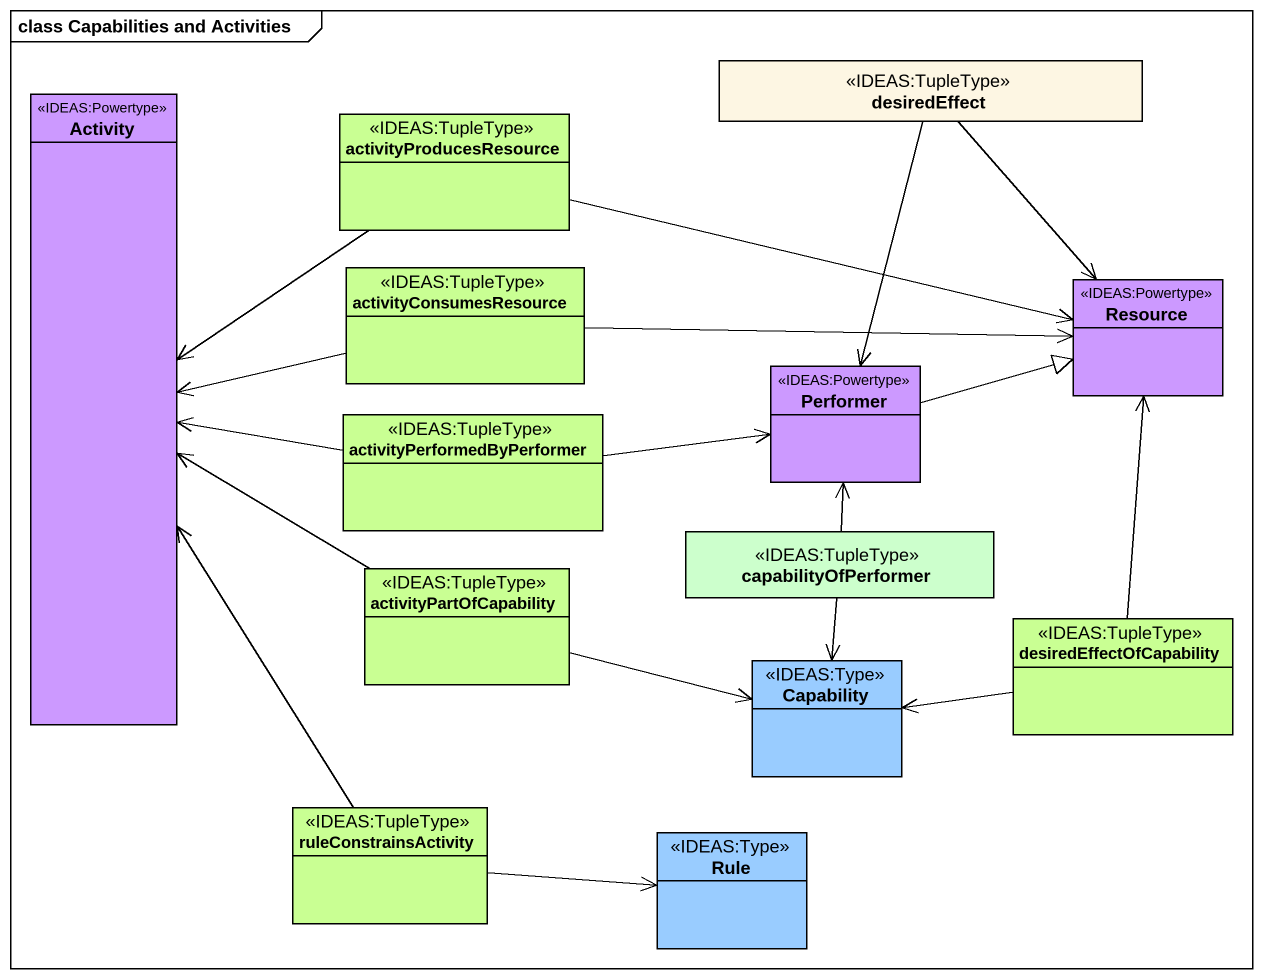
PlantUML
@startuml
mainframe class Capabilities and Activities
hide circle
hide empty members
class desiredEffect <<IDEAS:TupleType>>
class Activity <<IDEAS:Powertype>> #CC99FF
class activityProducesResource <<IDEAS:TupleType>> #C9FF93
class activityConsumesResource <<IDEAS:TupleType>> #C9FF93
class Resource <<IDEAS:Powertype>> #CC99FF
class activityPerformedByPerformer <<IDEAS:TupleType>> #C9FF93
class Performer <<IDEAS:Powertype>> #CC99FF
class activityPartOfCapability <<IDEAS:TupleType>> #C9FF93
class capabilityOfPerformer <<IDEAS:TupleType>> #CCFFCC
class Capability <<IDEAS:Type>> #99CCFF
class desiredEffectOfCapability <<IDEAS:TupleType>> #C9FF93
class ruleConstrainsActivity <<IDEAS:TupleType>> #C9FF93
class Rule <<IDEAS:Type>> #99CCFF
desiredEffect --> Resource
desiredEffect --> Performer
activityProducesResource --> Activity
activityProducesResource -right-> Resource
activityConsumesResource -left-> Activity
activityConsumesResource -right-> Resource
activityPerformedByPerformer -left-> Activity
activityPerformedByPerformer -right-> Performer
Performer -right-|> Resource
activityPartOfCapability -left-> Activity
activityPartOfCapability -right-> Capability
capabilityOfPerformer -up-> Performer
capabilityOfPerformer --> Capability
desiredEffectOfCapability -up-> Resource
desiredEffectOfCapability -left-> Capability
ruleConstrainsActivity -up-> Activity
ruleConstrainsActivity -right-> Rule
@enduml
